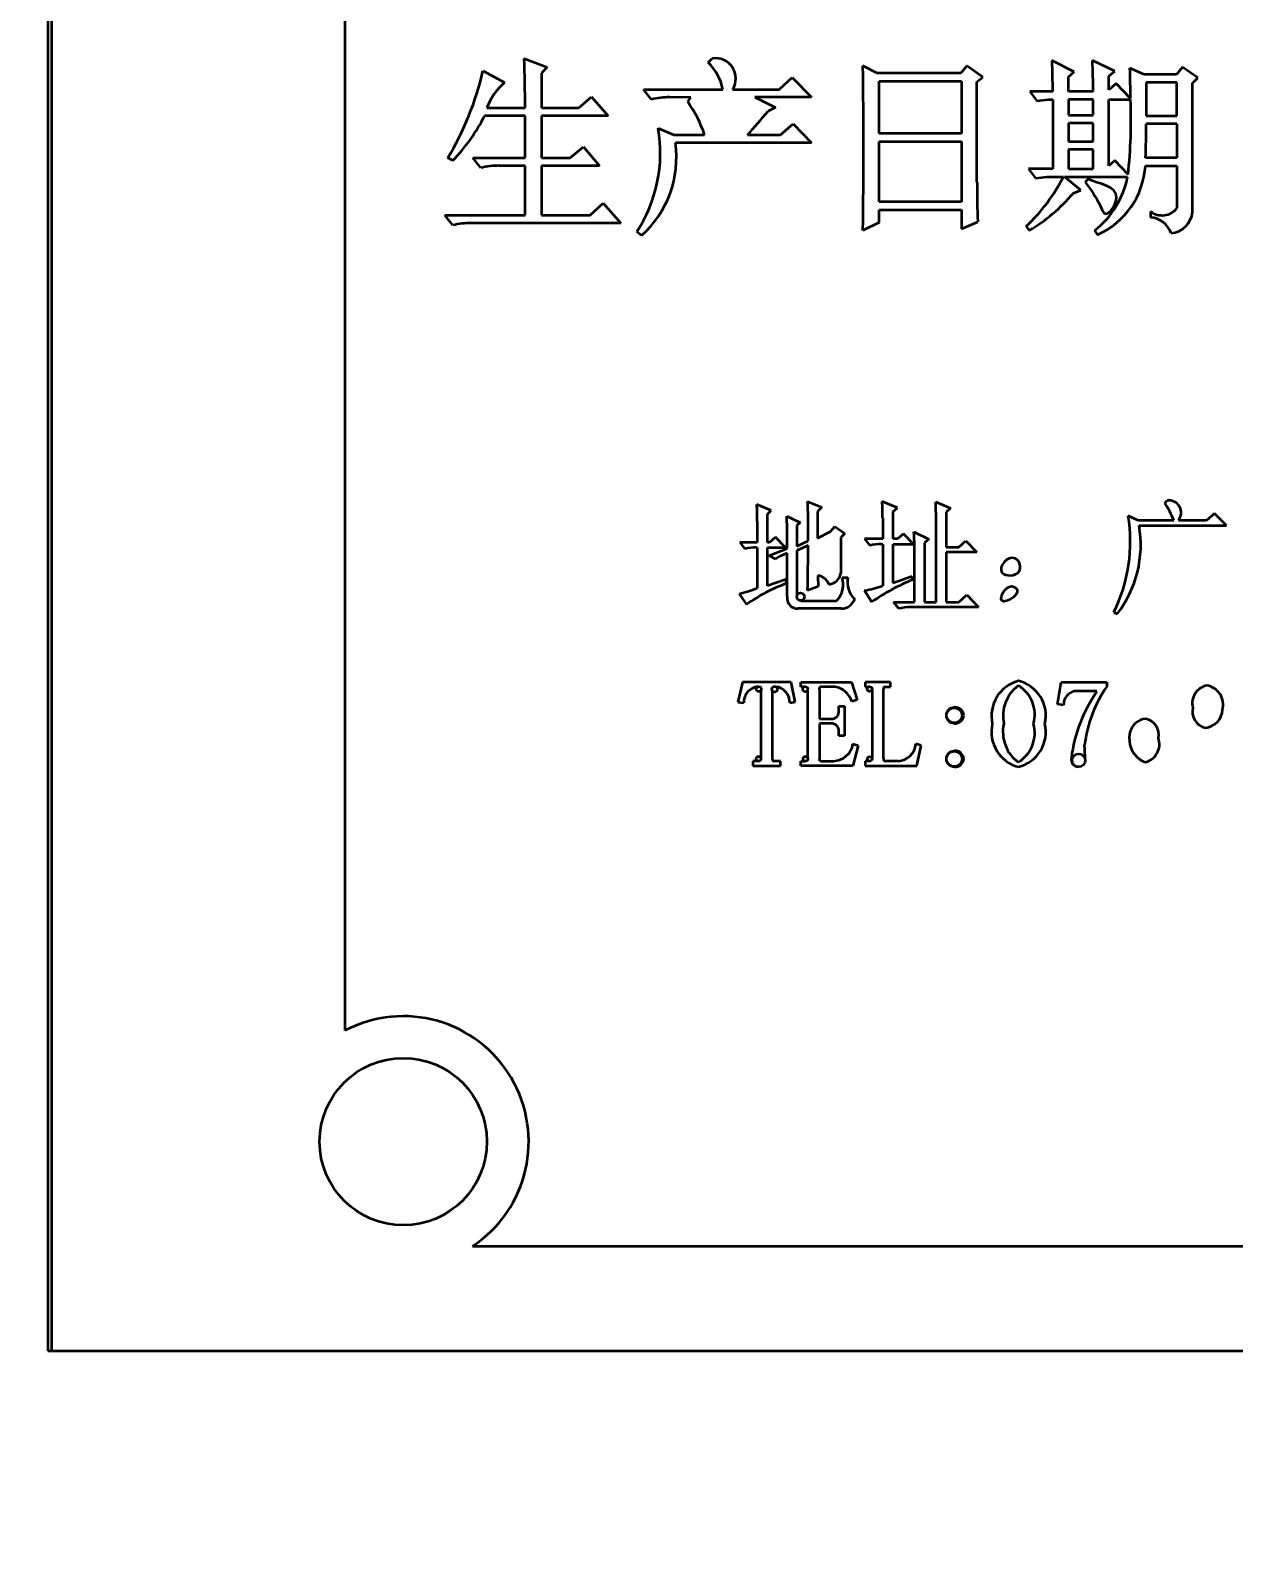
# Model space of a CAD drawing. Header units: millimetres. Extents: x 116 to 5831, y 100 to 4110.
# Drawn here: x 1037.61 to 1066.38, y 2272.09 to 2308.49 of the extents above; entities that cross this region are included whole.
import ezdxf

# ---------------------------------------------------------------- set-up
doc = ezdxf.new("R2010")
doc.units = ezdxf.units.MM
doc.header["$MEASUREMENT"] = 0
doc.layers.get('0').update_dxf_attribs({"lineweight": 18})
doc.layers.add('图层0000', color=7, linetype='Continuous', lineweight=25)
doc.layers.add('图层1', color=7, linetype='Continuous', lineweight=35)
doc.dimstyles.new('线性样式 (GB)', dxfattribs={"dimtxt": 2, "dimasz": 2, "dimexe": 1, "dimexo": 0.5, "dimgap": 0.5, "dimtad": 1, "dimdsep": 46, "dimcen": -2.127267, "dimclrd": 7, "dimclre": 7, "dimclrt": 7, "dimadec": 0, "dimazin": 0, "dimtfac": 0.7, "dimtmove": 0, "dimatfit": 1, "dimfxl": 1, "dimfrac": 2, "dimtolj": 1, "dimtzin": 0, "dimlwd": 18, "dimlwe": 18, "dimarcsym": 0})

# ---------------------------------------------------------------- blocks, each defined once
blk = doc.blocks.new('DimBlk376')
at = {"layer": '图层0000', "color": 7, "linetype": 'Continuous', "lineweight": 18}
for p, q in [((1449.027, 2694.419), (836.681, 2694.419)), ((836.681, 2246.419), (836.681, 2654.419)), ((1081.527, 2206.419), (836.681, 2206.419))]:
    blk.add_line(p, q, dxfattribs=at)
at = {"layer": '图层0000', "color": 7, "linetype": 'Continuous', "lineweight": -3}
for points in [[(847.399, 2654.419), (836.681, 2694.419), (825.963, 2654.419)], [(825.963, 2246.419), (836.681, 2206.419), (847.399, 2246.419)]]:
    blk.add_solid(points, dxfattribs=at)
at = {"layer": '图层0000', "color": 7, "linetype": 'Continuous', "lineweight": 18, "insert": (827.577, 2528.413), "char_height": 40, "attachment_point": 8, "rotation": 90, "line_spacing_factor": 1.2}
blk.add_mtext('\\T1.562500;\\W1;\\FSimSun|b0|i0;488', dxfattribs=at)
blk = doc.blocks.new('DimBlk405')
at = {"layer": '图层0000', "color": 7, "linetype": 'Continuous', "lineweight": 18}
for p, q in [((242.954, 3140.673), (419.695, 3140.673)), ((399.695, 2246.419), (399.695, 3100.673)), ((1131.527, 2206.419), (379.695, 2206.419))]:
    blk.add_line(p, q, dxfattribs=at)
at = {"layer": '图层0000', "color": 7, "linetype": 'Continuous', "lineweight": -3}
for points in [[(410.413, 3100.673), (399.695, 3140.673), (388.977, 3100.673)], [(388.977, 2246.419), (399.695, 2206.419), (410.413, 2246.419)]]:
    blk.add_solid(points, dxfattribs=at)
at = {"layer": '图层0000', "color": 7, "linetype": 'Continuous', "lineweight": 18, "insert": (390.591, 2528.413), "char_height": 40, "attachment_point": 8, "rotation": 90, "line_spacing_factor": 1.2}
blk.add_mtext('\\T1.562500;\\W1;\\FSimSun|b0|i0;47', dxfattribs=at)
blk = doc.blocks.new('DimBlk406')
at = {"layer": '图层0000', "color": 7, "linetype": 'Continuous', "lineweight": 18}
for p, q in [((1449.027, 3999.179), (190.621, 3999.179)), ((210.621, 2246.419), (210.621, 3959.179)), ((1131.527, 2206.419), (190.621, 2206.419))]:
    blk.add_line(p, q, dxfattribs=at)
at = {"layer": '图层0000', "color": 7, "linetype": 'Continuous', "lineweight": -3}
for points in [[(221.339, 3959.179), (210.621, 3999.179), (199.903, 3959.179)], [(199.903, 2246.419), (210.621, 2206.419), (221.339, 2246.419)]]:
    blk.add_solid(points, dxfattribs=at)
at = {"layer": '图层0000', "color": 7, "linetype": 'Continuous', "lineweight": 18, "insert": (201.516, 3012.434), "char_height": 40, "attachment_point": 8, "rotation": 90, "line_spacing_factor": 1.2}
blk.add_mtext('\\T1.484375;\\W1;\\FSimSun|b0|i0;1793', dxfattribs=at)
blk = doc.blocks.new('DimBlk407')
at = {"layer": '图层0000', "color": 7, "linetype": 'Continuous', "lineweight": 18}
for p, q in [((1459.027, 2684.419), (1459.027, 2089.655)), ((1289.027, 2404.419), (1289.027, 2089.655)), ((1289.027, 2109.655), (931.806, 2109.655)), ((1329.027, 2109.655), (1419.027, 2109.655))]:
    blk.add_line(p, q, dxfattribs=at)
at = {"layer": '图层0000', "color": 7, "linetype": 'Continuous', "lineweight": -3}
for points in [[(1329.027, 2120.373), (1289.027, 2109.655), (1329.027, 2098.937)], [(1419.027, 2098.937), (1459.027, 2109.655), (1419.027, 2120.373)]]:
    blk.add_solid(points, dxfattribs=at)
at = {"layer": '图层0000', "color": 7, "linetype": 'Continuous', "lineweight": 18, "insert": (1003.527, 2118.759), "char_height": 40, "attachment_point": 8, "line_spacing_factor": 1.2}
blk.add_mtext('\\T1.468750;\\W1;\\FSimSun|b0|i0;170', dxfattribs=at)
blk = doc.blocks.new('ViewBlk16')
at = {"layer": '图层0000', "linetype": 'Continuous', "lineweight": -3}
h = blk.add_hatch(dxfattribs=at)
h.set_pattern_fill('ANSI31', color=256, scale=63.5, style=0, pattern_type=2)
h.set_pattern_definition([(45, (0, 0), (-44.9013, 44.9013), [])])
edge = h.paths.add_edge_path(flags=16)
edge.add_arc((1459.027, 2694.419), 1304.76, 355, 520)
edge.add_arc((848.227, 2916.732), 654.76, 359.30391, 520)
edge.add_arc((1459.027, 2694.419), 218.81, 7.88837, 78.42309)
edge.add_line((1675.766, 2724.449), (1675.766, 2144.683))
edge.add_arc((2106.553, 2637.768), 654.76, 228.85771, 355)
at = {"layer": '图层1', "color": 7, "linetype": 'Continuous', "lineweight": 35}
for p, q in [((1038.027, 2345.919), (1038.027, 2276.919)), ((1038.116, 2345.919), (1038.116, 2276.919)), ((1045.129, 2338.265), (1045.129, 2284.574)), ((1049.422, 2307.822), (1049.971, 2307.613)), ((1053.822, 2307.729), (1053.915, 2307.822)), ((1048.435, 2307.524), (1048.951, 2307.25)), ((1049.971, 2307.613), (1049.83, 2307.474)), ((1049.83, 2307.474), (1049.83, 2306.645)), ((1057.861, 2307.471), (1057.519, 2307.646)), ((1059.86, 2307.471), (1057.861, 2307.471)), ((1060.005, 2307.646), (1059.86, 2307.471)), ((1060.389, 2307.375), (1060.005, 2307.646)), ((1062.574, 2307.501), (1062.042, 2307.77)), ((1062.433, 2307.384), (1062.574, 2307.501)), ((1063.541, 2307.52), (1063.009, 2307.77)), ((1063.4, 2307.402), (1063.541, 2307.52)), ((1064.244, 2307.435), (1063.906, 2307.594)), ((1065.017, 2307.435), (1064.244, 2307.435)), ((1065.161, 2307.611), (1065.017, 2307.435)), ((1065.528, 2307.36), (1065.161, 2307.611)), ((1052.464, 2306.841), (1052.275, 2307.084)), ((1052.275, 2307.084), (1054.174, 2307.084)), ((1054.407, 2307.084), (1055.517, 2307.084)), ((1055.517, 2307.084), (1055.831, 2307.365)), ((1055.831, 2307.365), (1056.288, 2306.893)), ((1057.91, 2306.029), (1057.91, 2307.28)), ((1057.91, 2307.28), (1059.875, 2307.28)), ((1059.875, 2307.28), (1059.875, 2306.029)), ((1060.248, 2307.262), (1060.389, 2307.375)), ((1060.248, 2304.861), (1060.248, 2307.262)), ((1062.433, 2307.031), (1062.433, 2307.384)), ((1063.4, 2307.074), (1063.4, 2307.402)), ((1063.576, 2307.224), (1063.4, 2307.074)), ((1063.921, 2306.867), (1063.576, 2307.224)), ((1064.297, 2307.245), (1064.297, 2306.451)), ((1065.031, 2307.245), (1064.297, 2307.245)), ((1065.031, 2306.451), (1065.031, 2307.245)), ((1065.405, 2307.23), (1065.528, 2307.36)), ((1065.405, 2304.152), (1065.405, 2307.23)), ((1050.73, 2306.645), (1051.029, 2306.908)), ((1051.029, 2306.908), (1051.431, 2306.454)), ((1053.401, 2306.891), (1052.897, 2306.893)), ((1053.33, 2306.794), (1053.401, 2306.891)), ((1054.937, 2306.893), (1055.427, 2306.652)), ((1056.288, 2306.893), (1054.937, 2306.893)), ((1062.06, 2307.031), (1061.514, 2307.031)), ((1061.514, 2307.031), (1061.683, 2306.806)), ((1061.683, 2306.806), (1061.956, 2306.841)), ((1061.956, 2306.841), (1062.06, 2306.841)), ((1062.06, 2306.841), (1062.06, 2305.185)), ((1063.027, 2307.031), (1062.433, 2307.031)), ((1062.433, 2306.841), (1062.433, 2306.469)), ((1063.027, 2306.841), (1062.433, 2306.841)), ((1063.027, 2306.469), (1063.027, 2306.841)), ((1063.4, 2305.258), (1063.4, 2306.841)), ((1063.4, 2306.841), (1063.921, 2306.841)), ((1049.44, 2306.454), (1048.471, 2306.454)), ((1048.529, 2306.645), (1049.44, 2306.645)), ((1049.44, 2305.449), (1049.44, 2306.454)), ((1049.83, 2306.645), (1050.73, 2306.645)), ((1049.83, 2306.454), (1049.83, 2305.449)), ((1051.431, 2306.454), (1049.83, 2306.454)), ((1055.427, 2306.652), (1055.251, 2306.56)), ((1062.433, 2306.469), (1063.027, 2306.469)), ((1064.297, 2306.451), (1065.031, 2306.451)), ((1052.626, 2306.152), (1052.997, 2305.994)), ((1052.997, 2305.994), (1053.735, 2305.994)), ((1054.758, 2305.994), (1055.552, 2305.994)), ((1055.552, 2305.994), (1055.849, 2306.258)), ((1055.849, 2306.258), (1056.288, 2305.803)), ((1059.875, 2306.029), (1057.91, 2306.029)), ((1062.433, 2306.278), (1062.433, 2305.836)), ((1063.027, 2306.278), (1062.433, 2306.278)), ((1063.027, 2305.836), (1063.027, 2306.278)), ((1065.031, 2306.26), (1064.297, 2306.26)), ((1065.031, 2306.26), (1065.031, 2305.449)), ((1050.52, 2305.449), (1050.839, 2305.712)), ((1050.839, 2305.712), (1051.22, 2305.258)), ((1056.288, 2305.803), (1053.035, 2305.803)), ((1057.91, 2304.394), (1057.91, 2305.838)), ((1057.91, 2305.838), (1059.875, 2305.838)), ((1059.875, 2305.838), (1059.875, 2304.394)), ((1062.433, 2305.836), (1063.027, 2305.836)), ((1062.433, 2305.645), (1062.433, 2305.185)), ((1063.027, 2305.645), (1062.433, 2305.645)), ((1063.027, 2305.185), (1063.027, 2305.645)), ((1047.712, 2305.381), (1047.593, 2305.446)), ((1048.191, 2305.449), (1049.44, 2305.449)), ((1048.381, 2305.205), (1048.191, 2305.449)), ((1049.44, 2305.258), (1048.814, 2305.258)), ((1049.44, 2304.077), (1049.44, 2305.258)), ((1049.83, 2305.449), (1050.52, 2305.449)), ((1049.83, 2305.258), (1049.83, 2304.077)), ((1051.22, 2305.258), (1049.83, 2305.258)), ((1063.541, 2305.379), (1063.4, 2305.258)), ((1063.86, 2305.046), (1063.541, 2305.379)), ((1064.276, 2305.258), (1065.031, 2305.258)), ((1065.031, 2305.449), (1064.279, 2305.449)), ((1065.031, 2305.258), (1065.031, 2304.246)), ((1062.06, 2305.185), (1061.479, 2305.185)), ((1061.479, 2305.185), (1061.648, 2304.959)), ((1061.648, 2304.959), (1061.921, 2304.994)), ((1061.921, 2304.994), (1062.315, 2304.994)), ((1062.34, 2304.994), (1063.851, 2304.994)), ((1062.732, 2304.671), (1062.34, 2304.994)), ((1062.433, 2305.185), (1063.027, 2305.185)), ((1062.91, 2304.939), (1062.834, 2304.864)), ((1062.553, 2304.605), (1062.732, 2304.671)), ((1050.994, 2304.077), (1051.31, 2304.359)), ((1051.31, 2304.359), (1051.729, 2303.887)), ((1059.875, 2304.394), (1057.91, 2304.394)), ((1057.91, 2303.9), (1057.91, 2304.203)), ((1057.91, 2304.203), (1059.875, 2304.203)), ((1059.875, 2304.203), (1059.875, 2303.746)), ((1064.398, 2304.165), (1064.398, 2304.02)), ((1047.523, 2304.077), (1049.44, 2304.077)), ((1047.712, 2303.834), (1047.523, 2304.077)), ((1051.729, 2303.887), (1048.146, 2303.887)), ((1049.83, 2304.077), (1050.994, 2304.077)), ((1057.91, 2303.9), (1057.519, 2303.711)), ((1059.875, 2303.746), (1060.266, 2303.915)), ((1061.427, 2303.812), (1061.498, 2303.711)), ((1052.226, 2303.588), (1052.116, 2303.679)), ((1063.062, 2303.708), (1063.132, 2303.606)), ((1056.197, 2297.227), (1056.54, 2297.092)), ((1058.347, 2297.08), (1057.981, 2297.227)), ((1064.737, 2297.19), (1064.798, 2297.25)), ((1055.326, 2297.012), (1054.984, 2297.159)), ((1055.236, 2296.923), (1055.326, 2297.012)), ((1055.236, 2296.251), (1055.236, 2296.923)), ((1055.698, 2296.875), (1056.019, 2296.726)), ((1056.54, 2297.092), (1056.438, 2296.991)), ((1056.438, 2296.991), (1056.438, 2296.354)), ((1058.245, 2296.99), (1058.347, 2297.08)), ((1058.245, 2296.331), (1058.245, 2296.99)), ((1059.274, 2296.735), (1059.263, 2297.216)), ((1059.263, 2297.216), (1059.618, 2297.068)), ((1059.618, 2297.068), (1059.515, 2296.969)), ((1059.515, 2296.969), (1059.515, 2296.138)), ((1064.104, 2296.773), (1063.863, 2296.887)), ((1065.93, 2296.943), (1065.739, 2296.773)), ((1066.214, 2296.65), (1065.93, 2296.943)), ((1054.995, 2296.746), (1054.995, 2296.251)), ((1056.019, 2296.726), (1055.939, 2296.651)), ((1055.939, 2296.651), (1055.939, 2296.161)), ((1056.209, 2296.288), (1056.209, 2296.814)), ((1056.438, 2296.354), (1056.741, 2296.507)), ((1056.741, 2296.507), (1056.85, 2296.626)), ((1056.85, 2296.626), (1057.085, 2296.464)), ((1057.993, 2296.836), (1057.993, 2296.331)), ((1058.741, 2296.501), (1059.096, 2296.329)), ((1059.274, 2294.822), (1059.274, 2296.735)), ((1064.955, 2296.773), (1064.104, 2296.773)), ((1064.126, 2296.65), (1066.214, 2296.65)), ((1065.739, 2296.773), (1065.065, 2296.773)), ((1054.995, 2296.251), (1054.575, 2296.251)), ((1054.575, 2296.251), (1054.697, 2296.095)), ((1055.283, 2296.251), (1055.236, 2296.251)), ((1055.429, 2296.376), (1055.283, 2296.251)), ((1055.667, 2296.128), (1055.429, 2296.376)), ((1055.71, 2296.107), (1055.71, 2296.496)), ((1055.939, 2296.161), (1056.209, 2296.288)), ((1056.209, 2296.174), (1055.939, 2296.053)), ((1057.085, 2296.464), (1056.994, 2296.368)), ((1056.994, 2296.368), (1056.994, 2295.509)), ((1057.993, 2296.331), (1057.561, 2296.331)), ((1057.561, 2296.331), (1057.683, 2296.174)), ((1057.963, 2296.208), (1057.993, 2296.208)), ((1057.993, 2296.208), (1057.993, 2295.211)), ((1058.349, 2296.331), (1058.245, 2296.331)), ((1058.245, 2295.276), (1058.245, 2296.208)), ((1058.245, 2296.208), (1058.733, 2296.208)), ((1058.494, 2296.455), (1058.349, 2296.331)), ((1058.733, 2296.208), (1058.494, 2296.455)), ((1058.752, 2294.822), (1058.752, 2296.179)), ((1059.096, 2296.329), (1058.993, 2296.241)), ((1058.993, 2296.241), (1058.993, 2294.822)), ((1059.515, 2296.138), (1059.812, 2296.138)), ((1059.812, 2296.138), (1059.981, 2296.286)), ((1059.981, 2296.286), (1060.241, 2296.015)), ((1054.977, 2296.128), (1054.995, 2296.128)), ((1054.995, 2296.128), (1054.995, 2295.154)), ((1055.236, 2295.208), (1055.236, 2296.128)), ((1055.236, 2296.128), (1055.667, 2296.128)), ((1055.279, 2295.933), (1055.71, 2296.107)), ((1055.433, 2295.845), (1055.279, 2295.933)), ((1055.524, 2295.91), (1055.433, 2295.845)), ((1055.71, 2295.992), (1055.524, 2295.91)), ((1055.71, 2294.953), (1055.71, 2295.992)), ((1055.939, 2296.053), (1055.939, 2294.965)), ((1059.515, 2296.015), (1059.515, 2294.822)), ((1060.241, 2296.015), (1059.515, 2296.015)), ((1056.443, 2295.46), (1056.449, 2295.193)), ((1057.026, 2295.412), (1057.162, 2295.412)), ((1058.687, 2295.434), (1058.245, 2295.276)), ((1058.71, 2295.352), (1058.687, 2295.434)), ((1055.68, 2295.366), (1055.236, 2295.208)), ((1055.701, 2295.272), (1055.68, 2295.366)), ((1056.449, 2295.193), (1056.197, 2295.096)), ((1057.561, 2295.098), (1057.736, 2294.824)), ((1054.564, 2295.016), (1054.736, 2294.767)), ((1056.032, 2294.856), (1056.894, 2294.856)), ((1058.253, 2294.822), (1058.752, 2294.822)), ((1058.376, 2294.665), (1058.253, 2294.822)), ((1060.287, 2294.699), (1058.655, 2294.699)), ((1058.993, 2294.822), (1059.274, 2294.822)), ((1059.515, 2294.822), (1059.812, 2294.822)), ((1059.812, 2294.822), (1060.003, 2294.992)), ((1060.003, 2294.992), (1060.287, 2294.699)), ((1057.008, 2294.665), (1055.975, 2294.665)), ((1063.523, 2294.582), (1063.604, 2294.54)), ((1054.642, 2292.908), (1054.532, 2292.431)), ((1055.804, 2292.908), (1054.642, 2292.908)), ((1055.902, 2292.436), (1055.804, 2292.908)), ((1056.039, 2292.908), (1057.245, 2292.908)), ((1056.039, 2292.799), (1056.039, 2292.908)), ((1057.245, 2292.908), (1057.382, 2292.482)), ((1058.176, 2292.908), (1057.573, 2292.908)), ((1057.573, 2292.908), (1057.573, 2292.799)), ((1058.176, 2292.799), (1058.176, 2292.908)), ((1062.176, 2292.377), (1062.259, 2292.908)), ((1062.259, 2292.908), (1063.354, 2292.908)), ((1063.354, 2292.908), (1063.354, 2292.801)), ((1055.08, 2292.71), (1055.08, 2291.083)), ((1055.354, 2291.083), (1055.354, 2292.698)), ((1056.125, 2292.799), (1056.039, 2292.799)), ((1056.204, 2291.083), (1056.204, 2292.734)), ((1056.478, 2292.732), (1056.478, 2292.032)), ((1056.846, 2292.799), (1056.526, 2292.799)), ((1057.573, 2292.799), (1057.667, 2292.799)), ((1057.738, 2292.734), (1057.738, 2291.083)), ((1058.012, 2291.083), (1058.012, 2292.734)), ((1058.049, 2292.799), (1058.176, 2292.799)), ((1063.118, 2292.689), (1062.578, 2292.689)), ((1054.532, 2292.431), (1054.671, 2292.415)), ((1055.773, 2292.415), (1055.902, 2292.436)), ((1056.943, 2292.333), (1057.08, 2292.333)), ((1056.943, 2292.236), (1056.943, 2292.333)), ((1057.08, 2292.333), (1057.08, 2291.621)), ((1057.382, 2292.482), (1057.258, 2292.443)), ((1062.318, 2292.36), (1062.176, 2292.377)), ((1056.478, 2292.032), (1056.754, 2292.032)), ((1056.478, 2291.922), (1056.478, 2291.083)), ((1056.754, 2291.922), (1056.478, 2291.922)), ((1056.943, 2291.621), (1056.943, 2291.693)), ((1057.08, 2291.621), (1056.943, 2291.621)), ((1057.282, 2291.429), (1057.409, 2291.389)), ((1058.916, 2291.389), (1058.787, 2291.429)), ((1057.409, 2291.389), (1057.276, 2290.908)), ((1058.808, 2290.908), (1058.916, 2291.389)), ((1055.012, 2291.018), (1054.889, 2291.018)), ((1054.889, 2291.018), (1054.889, 2290.908)), ((1054.889, 2290.908), (1055.546, 2290.908)), ((1055.546, 2291.018), (1055.395, 2291.018)), ((1055.546, 2290.908), (1055.546, 2291.018)), ((1056.039, 2291.018), (1056.133, 2291.018)), ((1056.039, 2290.908), (1056.039, 2291.018)), ((1057.276, 2290.908), (1056.039, 2290.908)), ((1056.525, 2291.018), (1056.82, 2291.018)), ((1057.673, 2291.018), (1057.573, 2291.018)), ((1057.573, 2291.018), (1057.573, 2290.908)), ((1057.573, 2290.908), (1058.808, 2290.908)), ((1058.364, 2291.018), (1058.059, 2291.018)), ((1048.185, 2279.419), (1113.869, 2279.419)), ((1038.027, 2276.919), (1038.116, 2276.919)), ((1038.116, 2276.919), (1123.816, 2276.919))]:
    blk.add_line(p, q, dxfattribs=at)
for centre, radius in [((1056.029, 2294.948), 0.0918), ((1055.029, 2292.743), 0.061), ((1055.408, 2292.738), 0.067), ((1056.142, 2292.74), 0.0617), ((1057.681, 2292.743), 0.0579), ((1059.706, 2292.119), 0.187), ((1059.705, 2292.108), 0.186), ((1055.024, 2291.074), 0.0572), ((1056.147, 2291.074), 0.0577), ((1057.684, 2291.072), 0.0549), ((1059.706, 2291.077), 0.187), ((1059.705, 2291.067), 0.186), ((1062.68, 2291.037), 0.157), ((1046.527, 2281.919), 2)]:
    blk.add_circle(centre, radius, dxfattribs=at)
for centre, radius, start, end in [((1019.052, 2306.771), 30.388, 359.761, 1.982), ((1053.992, 2307.341), 0.488, 328.2312, 99.0776), ((1041.513, 2309.12), 7.103, 328.8585, 347.0159), ((1052.839, 2306.775), 1.37, 13.0124, 44.1425), ((946.57, 2305.679), 110.966, 358.98395, 1.01604), ((1047.438, 2307.046), 14.622, 359.9422, 2.8371), ((1041.721, 2306.903), 21.306, 0.3449, 2.3315), ((1033.538, 2306.612), 30.383, 0.4797, 1.8513), ((1049.919, 2306.125), 1.484, 130.712, 159.5066), ((1052.905, 2305.011), 1.883, 90.2419, 103.5544), ((1050.781, 2305.001), 3.116, 18.5821, 35.1322), ((1051.758, 2306.353), 12.173, 353.838, 2.2967), ((1044.7, 2308.319), 4.207, 315.709, 333.6862), ((1040.977, 2318.464), 18.586, 317.857, 320.1713), ((1049.196, 2305.571), 3.479, 327.0661, 9.6172), ((1045.126, 2306.278), 19.171, 357.5223, 359.9483), ((1050.556, 2305.453), 2.504, 311.8418, 8.046), ((1048.822, 2303.399), 1.86, 90.2449, 103.7242), ((1062.33, 2305.383), 1.95, 294.2801, 356.3464), ((1058.497, 2306.938), 4.285, 313.1488, 333.0241), ((1061.724, 2305.415), 2.168, 308.0917, 348.8216), ((1084.645, 2304.833), 24.396, 179.9347, 182.1558), ((1059.478, 2307.165), 4.001, 300.3205, 320.22), ((1064.674, 2304.52), 0.45, 232.1241, 322.451), ((1064.833, 2304.213), 0.575, 275.7626, 353.8665), ((1048.154, 2302.027), 1.86, 90.2449, 103.7242), ((1064.365, 2303.467), 0.554, 18.3084, 86.532), ((1047.981, 2296.79), 8.228, 0.1636, 3.0417), ((1050.144, 2296.799), 7.848, 0.2699, 3.1216), ((1064.84, 2296.96), 0.292, 320.1856, 98.376), ((1044.969, 2296.682), 10.026, 0.3624, 2.7242), ((1047.375, 2296.432), 8.335, 0.4411, 3.0499), ((1060.109, 2296.264), 3.805, 333.7767, 9.421), ((1063.321, 2296.184), 1.737, 19.8138, 35.3976), ((1053.146, 2296.146), 5.606, 0.3292, 3.6259), ((1061.451, 2296.193), 2.714, 322.4886, 9.7071), ((1013.867, 2296.089), 42.342, 358.6563, 0.1145), ((1057.968, 2295.007), 1.201, 90.2519, 103.7173), ((1054.982, 2294.914), 1.215, 90.2419, 103.5544), ((1056.388, 2295.117), 0.347, 21.3623, 80.9899), ((1056.669, 2295.572), 0.331, 277.3487, 349.1636), ((1056.489, 2295.246), 0.561, 316.0815, 17.221), ((1057.686, 2295.291), 0.538, 166.964, 227.5606), ((1052.265, 2302.924), 8.235, 286.2088, 289.359), ((1057.2, 2291.232), 4.309, 110.3599, 124.8846), ((1056.941, 2298.332), 3.293, 280.8627, 288.6244), ((1060.36, 2291.147), 4.518, 111.4197, 125.5116), ((1055.957, 2294.915), 0.25, 171.0659, 274.2397), ((1057.001, 2295.006), 0.341, 271.0434, 340.8077), ((1058.66, 2293.486), 1.213, 90.2349, 103.5613), ((1061.461, 2292.099), 0.866, 104.9932, 192.3479), ((1061.042, 2292.104), 0.854, 347.1264, 76.8541), ((1055.049, 2292.423), 0.379, 96.7124, 181.1334), ((1055.393, 2292.421), 0.38, 359.1438, 83.3727), ((1056.528, 2292.746), 0.0524, 92.3825, 195.431), ((1056.753, 2292.275), 0.532, 18.3952, 79.894), ((1058.06, 2292.749), 0.0506, 101.9347, 197.9281), ((1061.774, 2292.098), 0.904, 126.4229, 191.7474), ((1060.82, 2292.131), 0.811, 344.4886, 59.0214), ((1062.639, 2292.374), 0.321, 101.0738, 182.3749), ((1065.992, 2290.671), 3.512, 144.9229, 173.1194), ((1065.812, 2291.067), 3.008, 144.7968, 173.6661), ((1065.827, 2292.404), 0.43, 100.9366, 193.6497), ((1065.672, 2292.367), 0.465, 344.8369, 80.9316), ((1056.773, 2292.204), 0.174, 263.6979, 10.6547), ((1059.727, 2292.103), 0.203, 3.091, 94.5372), ((1065.807, 2292.209), 0.408, 166.85, 256.2923), ((1065.658, 2292.274), 0.464, 276.3975, 356.4507), ((1056.759, 2291.733), 0.189, 347.5697, 91.5773), ((1059.727, 2292.124), 0.203, 265.3242, 357.0476), ((1061.464, 2291.721), 0.871, 167.2293, 254.8796), ((1061.773, 2291.72), 0.905, 167.6155, 233.7175), ((1060.796, 2291.698), 0.834, 301.9581, 15.0445), ((1061.03, 2291.722), 0.866, 283.7748, 12.8011), ((1064.328, 2291.595), 0.439, 95.9324, 165.7045), ((1064.202, 2291.647), 0.393, 348.6497, 78.1408), ((1056.796, 2291.51), 0.492, 272.8542, 350.5712), ((1058.333, 2291.473), 0.456, 273.9045, 354.4485), ((1064.515, 2291.564), 0.628, 167.2198, 246.0478), ((1064.168, 2291.424), 0.443, 281.8976, 19.0975), ((1055.403, 2291.069), 0.0513, 163.153, 261.0595), ((1056.527, 2291.069), 0.051, 163.9225, 268.3561), ((1058.06, 2291.069), 0.0506, 163.3821, 268.4032), ((1059.727, 2291.062), 0.203, 3.091, 94.5372), ((1059.727, 2291.083), 0.203, 265.3242, 357.0476), ((1062.674, 2291.054), 0.173, 167.4129, 265.7283), ((1057.741, 2291.062), 5.093, 0.0638, 3.7891), ((1046.527, 2281.919), 3, 303.5573, 117.7745)]:
    blk.add_arc(centre, radius, start, end, dxfattribs=at)
for points, knots in [([(1062.834, 2304.864), (1062.961, 2304.693), (1063.146, 2304.459), (1063.329, 2303.95), (1063.862, 2304.763), (1063.145, 2304.817), (1062.91, 2304.939)], [0, 0, 0, 0, 0.300259, 0.417321, 0.628145, 1, 1, 1, 1]), ([(1061.161, 2295.862), (1061.27, 2295.81), (1061.377, 2295.435), (1060.577, 2295.428), (1060.973, 2295.953), (1061.161, 2295.862)], [0, 0, 0, 0, 0.245633, 0.575227, 1, 1, 1, 1]), ([(1061.157, 2295.18), (1060.965, 2295.297), (1060.541, 2294.524), (1061.375, 2295.046), (1061.157, 2295.18)], [0, 0, 0, 0, 0.467739, 1, 1, 1, 1])]:
    blk.add_open_spline(points, degree=3, knots=knots, dxfattribs=at)

msp = doc.modelspace()

# ---------------------------------------------------------------- block references
msp.add_blockref('ViewBlk16', (0, 0))

# ---------------------------------------------------------------- dimensions: what is measured, and where the dimension line sits
at = {"layer": '图层0000', "color": 7, "linetype": 'Continuous', "lineweight": -3}
for base, p1, p2, override, picture, middle in [((210.621, 3999.179), (1141.527, 2206.419), (1459.027, 3999.179), {"dimscale": 1, "dimtxt": 40, "dimasz": 40, "dimexe": 20, "dimexo": 10, "dimgap": 10, "dimtad": 1, "dimtih": 0, "dimtoh": 0, "dimdec": 0, "dimlfac": 1, "dimrnd": 0, "dimzin": 8, "dimdsep": 46, "dimlunit": 2, "dimpost": '<>', "dimtxsty": 'Standard', "dimsah": 0, "dimtsz": 0, "dimcen": -42.545342, "dimdle": 0, "dimse1": 0, "dimse2": 0, "dimsd1": 0, "dimsd2": 0, "dimclrd": 7, "dimclre": 7, "dimclrt": 7, "dimaunit": 0, "dimadec": 0, "dimazin": 2, "dimtol": 0, "dimlim": 0, "dimtp": 0, "dimtm": 0, "dimtfac": 0.7, "dimtdec": 2, "dimtix": 0, "dimtofl": 1, "dimtmove": 0, "dimatfit": 1, "dimtfillclr": 0, "dimfrac": 2, "dimtzin": 0, "dimlwd": 18, "dimlwe": 18}, 'DimBlk406', (210.621, 3012.434)), ((399.695, 3140.673), (1141.527, 2206.419), (232.954, 3140.673), {"dimscale": 1, "dimtxt": 40, "dimasz": 40, "dimexe": 20, "dimexo": 10, "dimgap": 10, "dimtad": 1, "dimtih": 0, "dimtoh": 0, "dimdec": 0, "dimlfac": 1, "dimrnd": 0, "dimzin": 8, "dimdsep": 46, "dimlunit": 2, "dimpost": '<>', "dimtxsty": 'Standard', "dimsah": 0, "dimtsz": 0, "dimcen": -42.545342, "dimdle": 0, "dimse1": 0, "dimse2": 0, "dimsd1": 0, "dimsd2": 0, "dimclrd": 7, "dimclre": 7, "dimclrt": 7, "dimaunit": 0, "dimadec": 0, "dimazin": 2, "dimtol": 0, "dimlim": 0, "dimtp": 0, "dimtm": 0, "dimtfac": 0.7, "dimtdec": 2, "dimtix": 0, "dimtofl": 1, "dimtmove": 0, "dimatfit": 1, "dimtfillclr": 0, "dimfrac": 2, "dimtzin": 0, "dimlwd": 18, "dimlwe": 18}, 'DimBlk405', (399.695, 2528.413)), ((836.681, 2694.419), (1091.527, 2206.419), (1459.027, 2694.419), {"dimscale": 1, "dimtxt": 40, "dimasz": 40, "dimexe": 0, "dimexo": 10, "dimgap": 10, "dimtad": 1, "dimtih": 0, "dimtoh": 0, "dimdec": 2, "dimlfac": 1, "dimrnd": 0, "dimzin": 8, "dimdsep": 46, "dimlunit": 2, "dimpost": '<>', "dimtxsty": 'Standard', "dimsah": 0, "dimtsz": 0, "dimcen": -42.545342, "dimdle": 0, "dimse1": 0, "dimse2": 0, "dimsd1": 0, "dimsd2": 0, "dimclrd": 7, "dimclre": 7, "dimclrt": 7, "dimaunit": 0, "dimadec": 0, "dimazin": 2, "dimtol": 0, "dimlim": 0, "dimtp": 0, "dimtm": 0, "dimtfac": 0.7, "dimtdec": 2, "dimtix": 0, "dimtofl": 1, "dimtmove": 0, "dimatfit": 1, "dimtfillclr": 0, "dimfrac": 2, "dimtzin": 0, "dimlwd": 18, "dimlwe": 18}, 'DimBlk376', (836.681, 2528.413))]:
    dim = msp.add_linear_dim(base=base, p1=p1, p2=p2, angle=90, text='\\T1.25;\\W1;\\FSimSun;<>', dimstyle='线性样式 (GB)', override=override, dxfattribs=at)
    dim.commit()
    dim.dimension.update_dxf_attribs({"geometry": picture, "text_midpoint": middle, "dimtype": 160})
dim = msp.add_linear_dim(base=(1459.027, 2109.655), p1=(1289.027, 2414.419), p2=(1459.027, 2694.419), text='\\T1.25;\\W1;\\FSimSun;<>', dimstyle='线性样式 (GB)', override={"dimscale": 1, "dimtxt": 40, "dimasz": 40, "dimexe": 20, "dimexo": 10, "dimgap": 10, "dimtad": 1, "dimtih": 0, "dimtoh": 0, "dimdec": 2, "dimlfac": 1, "dimrnd": 0, "dimzin": 8, "dimdsep": 46, "dimlunit": 2, "dimpost": '<>', "dimtxsty": 'Standard', "dimsah": 0, "dimtsz": 0, "dimcen": -42.545342, "dimdle": 0, "dimse1": 0, "dimse2": 0, "dimsd1": 0, "dimsd2": 0, "dimclrd": 7, "dimclre": 7, "dimclrt": 7, "dimaunit": 0, "dimadec": 0, "dimazin": 2, "dimtol": 0, "dimlim": 0, "dimtp": 0, "dimtm": 0, "dimtfac": 0.7, "dimtdec": 2, "dimtix": 0, "dimtofl": 1, "dimtmove": 0, "dimatfit": 1, "dimtfillclr": 0, "dimfrac": 2, "dimtzin": 0, "dimlwd": 18, "dimlwe": 18}, dxfattribs=at)
dim.commit()
dim.dimension.update_dxf_attribs({"geometry": 'DimBlk407', "text_midpoint": (1003.527, 2109.655), "dimtype": 160})

doc.saveas('drawing.dxf')
